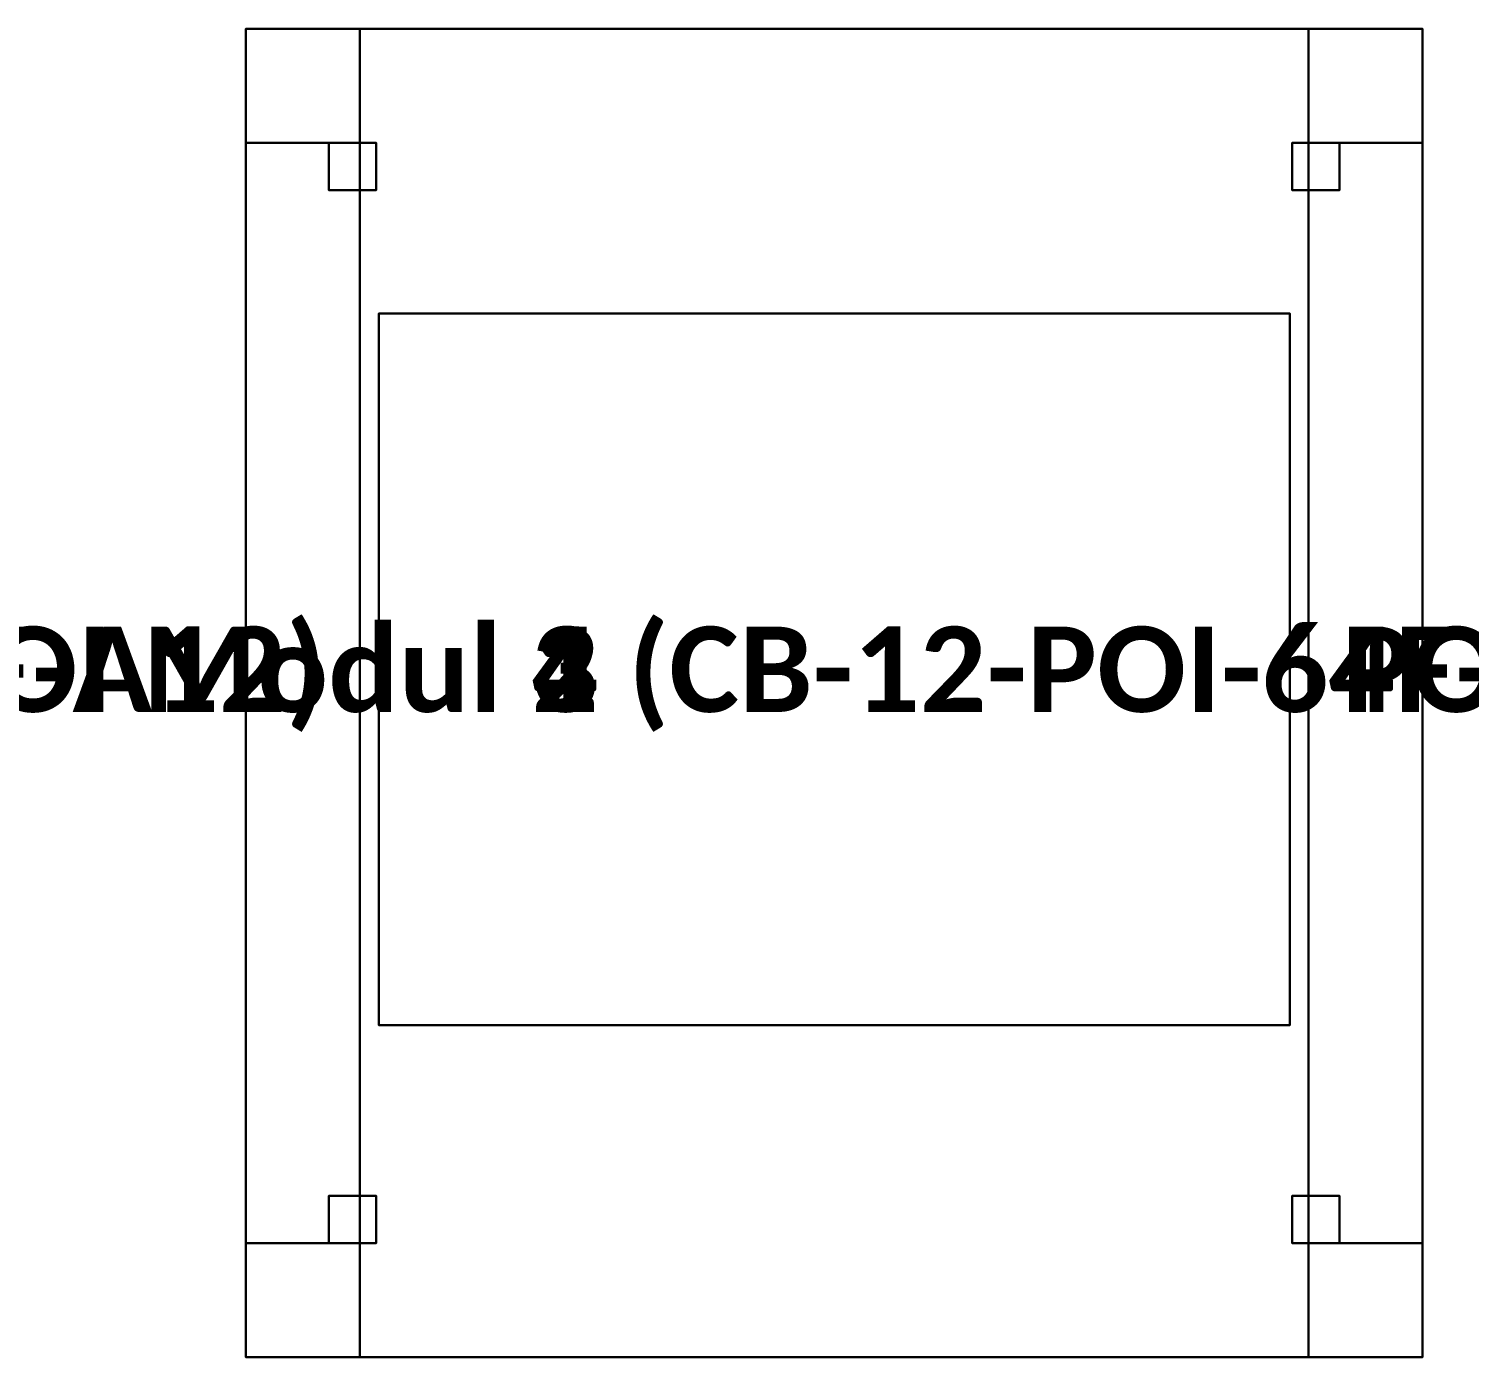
# Model space of a CAD drawing. Header units: metres. Extents: x -25 to 25, y -60.4 to 35.
# Drawn here: x -15.574 to -14.815, y -60.22 to -59.52 of the extents above; entities that cross this region are included whole.
import ezdxf
from ezdxf.enums import TextEntityAlignment as Align

# ---------------------------------------------------------------- set-up
doc = ezdxf.new("R2010")
doc.units = ezdxf.units.M
doc.layers.add('EKP_POI_MODULLERI', color=40, linetype='CONTINUOUS')
doc.layers.add('EKP_POI_TASIYICI_SASE', color=30, linetype='CONTINUOUS')
doc.styles.get("Standard").update_dxf_attribs({"font": 'calibrib.ttf'})

msp = doc.modelspace()

# ---------------------------------------------------------------- linework, layer by layer
at = {"layer": 'EKP_POI_MODULLERI'}
for p, q in [((-14.91, -59.67, 18.2795), (-15.39, -59.67, 18.2795)), ((-15.39, -59.67, 18.2795), (-15.39, -60.045, 18.2795)), ((-14.91, -59.67, 18.5435), (-15.39, -59.67, 18.5435)), ((-15.39, -59.67, 18.5435), (-15.39, -60.045, 18.5435)), ((-15.39, -59.67, 18.2795), (-15.39, -59.67, 18.5435)), ((-14.91, -59.67, 18.5945), (-15.39, -59.67, 18.5945)), ((-15.39, -59.67, 18.5945), (-15.39, -60.045, 18.5945)), ((-14.91, -59.67, 18.8585), (-15.39, -59.67, 18.8585)), ((-15.39, -59.67, 18.8585), (-15.39, -60.045, 18.8585)), ((-15.39, -59.67, 18.5945), (-15.39, -59.67, 18.8585)), ((-14.91, -59.67, 18.9095), (-15.39, -59.67, 18.9095)), ((-15.39, -59.67, 18.9095), (-15.39, -60.045, 18.9095)), ((-14.91, -59.67, 19.1735), (-15.39, -59.67, 19.1735)), ((-15.39, -59.67, 19.1735), (-15.39, -60.045, 19.1735)), ((-15.39, -59.67, 18.9095), (-15.39, -59.67, 19.1735)), ((-14.91, -59.67, 19.2245), (-15.39, -59.67, 19.2245)), ((-15.39, -59.67, 19.2245), (-15.39, -60.045, 19.2245)), ((-14.91, -59.67, 19.4885), (-15.39, -59.67, 19.4885)), ((-15.39, -59.67, 19.4885), (-15.39, -60.045, 19.4885)), ((-15.39, -59.67, 19.2245), (-15.39, -59.67, 19.4885)), ((-14.91, -60.045, 18.2795), (-14.91, -59.67, 18.2795)), ((-14.91, -60.045, 18.5435), (-14.91, -59.67, 18.5435)), ((-14.91, -59.67, 18.2795), (-14.91, -59.67, 18.5435)), ((-14.91, -60.045, 18.5945), (-14.91, -59.67, 18.5945)), ((-14.91, -60.045, 18.8585), (-14.91, -59.67, 18.8585)), ((-14.91, -59.67, 18.5945), (-14.91, -59.67, 18.8585)), ((-14.91, -60.045, 18.9095), (-14.91, -59.67, 18.9095)), ((-14.91, -60.045, 19.1735), (-14.91, -59.67, 19.1735)), ((-14.91, -59.67, 18.9095), (-14.91, -59.67, 19.1735)), ((-14.91, -60.045, 19.2245), (-14.91, -59.67, 19.2245)), ((-14.91, -60.045, 19.4885), (-14.91, -59.67, 19.4885)), ((-14.91, -59.67, 19.2245), (-14.91, -59.67, 19.4885)), ((-15.39, -60.045, 18.2795), (-14.91, -60.045, 18.2795)), ((-15.39, -60.045, 18.5435), (-14.91, -60.045, 18.5435)), ((-15.39, -60.045, 18.2795), (-15.39, -60.045, 18.5435)), ((-15.39, -60.045, 18.5945), (-14.91, -60.045, 18.5945)), ((-15.39, -60.045, 18.8585), (-14.91, -60.045, 18.8585)), ((-15.39, -60.045, 18.5945), (-15.39, -60.045, 18.8585)), ((-15.39, -60.045, 18.9095), (-14.91, -60.045, 18.9095)), ((-15.39, -60.045, 19.1735), (-14.91, -60.045, 19.1735)), ((-15.39, -60.045, 18.9095), (-15.39, -60.045, 19.1735)), ((-15.39, -60.045, 19.2245), (-14.91, -60.045, 19.2245)), ((-15.39, -60.045, 19.4885), (-14.91, -60.045, 19.4885)), ((-15.39, -60.045, 19.2245), (-15.39, -60.045, 19.4885)), ((-14.91, -60.045, 18.2795), (-14.91, -60.045, 18.5435)), ((-14.91, -60.045, 18.5945), (-14.91, -60.045, 18.8585)), ((-14.91, -60.045, 18.9095), (-14.91, -60.045, 19.1735)), ((-14.91, -60.045, 19.2245), (-14.91, -60.045, 19.4885))]:
    msp.add_line(p, q, dxfattribs=at)
for points in [[(-15.39, -60.045, 18.2795), (-14.91, -60.045, 18.2795), (-14.91, -59.67, 18.2795), (-15.39, -59.67, 18.2795)], [(-15.39, -60.045, 18.5435), (-14.91, -60.045, 18.5435), (-14.91, -59.67, 18.5435), (-15.39, -59.67, 18.5435)], [(-15.39, -59.67, 18.2795), (-14.91, -59.67, 18.2795), (-14.91, -59.67, 18.5435), (-15.39, -59.67, 18.5435)], [(-15.39, -60.045, 18.2795), (-15.39, -59.67, 18.2795), (-15.39, -59.67, 18.5435), (-15.39, -60.045, 18.5435)], [(-15.39, -60.045, 18.5945), (-14.91, -60.045, 18.5945), (-14.91, -59.67, 18.5945), (-15.39, -59.67, 18.5945)], [(-15.39, -60.045, 18.8585), (-14.91, -60.045, 18.8585), (-14.91, -59.67, 18.8585), (-15.39, -59.67, 18.8585)], [(-15.39, -59.67, 18.5945), (-14.91, -59.67, 18.5945), (-14.91, -59.67, 18.8585), (-15.39, -59.67, 18.8585)], [(-15.39, -60.045, 18.5945), (-15.39, -59.67, 18.5945), (-15.39, -59.67, 18.8585), (-15.39, -60.045, 18.8585)], [(-15.39, -60.045, 18.9095), (-14.91, -60.045, 18.9095), (-14.91, -59.67, 18.9095), (-15.39, -59.67, 18.9095)], [(-15.39, -60.045, 19.1735), (-14.91, -60.045, 19.1735), (-14.91, -59.67, 19.1735), (-15.39, -59.67, 19.1735)], [(-15.39, -59.67, 18.9095), (-14.91, -59.67, 18.9095), (-14.91, -59.67, 19.1735), (-15.39, -59.67, 19.1735)], [(-15.39, -60.045, 18.9095), (-15.39, -59.67, 18.9095), (-15.39, -59.67, 19.1735), (-15.39, -60.045, 19.1735)], [(-15.39, -60.045, 19.2245), (-14.91, -60.045, 19.2245), (-14.91, -59.67, 19.2245), (-15.39, -59.67, 19.2245)], [(-15.39, -60.045, 19.4885), (-14.91, -60.045, 19.4885), (-14.91, -59.67, 19.4885), (-15.39, -59.67, 19.4885)], [(-15.39, -59.67, 19.2245), (-14.91, -59.67, 19.2245), (-14.91, -59.67, 19.4885), (-15.39, -59.67, 19.4885)], [(-15.39, -60.045, 19.2245), (-15.39, -59.67, 19.2245), (-15.39, -59.67, 19.4885), (-15.39, -60.045, 19.4885)], [(-14.91, -60.045, 18.2795), (-14.91, -59.67, 18.2795), (-14.91, -59.67, 18.5435), (-14.91, -60.045, 18.5435)], [(-14.91, -60.045, 18.5945), (-14.91, -59.67, 18.5945), (-14.91, -59.67, 18.8585), (-14.91, -60.045, 18.8585)], [(-14.91, -60.045, 18.9095), (-14.91, -59.67, 18.9095), (-14.91, -59.67, 19.1735), (-14.91, -60.045, 19.1735)], [(-14.91, -60.045, 19.2245), (-14.91, -59.67, 19.2245), (-14.91, -59.67, 19.4885), (-14.91, -60.045, 19.4885)], [(-15.39, -60.045, 18.2795), (-14.91, -60.045, 18.2795), (-14.91, -60.045, 18.5435), (-15.39, -60.045, 18.5435)], [(-15.39, -60.045, 18.5945), (-14.91, -60.045, 18.5945), (-14.91, -60.045, 18.8585), (-15.39, -60.045, 18.8585)], [(-15.39, -60.045, 18.9095), (-14.91, -60.045, 18.9095), (-14.91, -60.045, 19.1735), (-15.39, -60.045, 19.1735)], [(-15.39, -60.045, 19.2245), (-14.91, -60.045, 19.2245), (-14.91, -60.045, 19.4885), (-15.39, -60.045, 19.4885)]]:
    msp.add_3dface(points, dxfattribs=at)
at = {"layer": 'EKP_POI_TASIYICI_SASE'}
for p, q in [((-14.84, -59.52, 18.121), (-15.46, -59.52, 18.121)), ((-15.46, -59.52, 18.121), (-15.46, -60.22, 18.121)), ((-14.84, -59.52, 18.221), (-15.46, -59.52, 18.221)), ((-15.46, -59.52, 18.221), (-15.46, -60.22, 18.221)), ((-15.46, -59.52, 18.121), (-15.46, -59.52, 18.221)), ((-15.4, -59.52, 18.221), (-15.46, -59.52, 18.221)), ((-15.46, -59.52, 18.221), (-15.46, -59.58, 18.221)), ((-15.4, -59.52, 19.541), (-15.46, -59.52, 19.541)), ((-15.46, -59.52, 19.541), (-15.46, -59.58, 19.541)), ((-15.46, -59.52, 18.221), (-15.46, -59.52, 19.541)), ((-14.84, -59.52, 19.541), (-15.46, -59.52, 19.541)), ((-15.46, -59.52, 19.541), (-15.46, -60.22, 19.541)), ((-14.84, -59.52, 19.601), (-15.46, -59.52, 19.601)), ((-15.46, -59.52, 19.601), (-15.46, -60.22, 19.601)), ((-15.46, -59.52, 19.541), (-15.46, -59.52, 19.601)), ((-15.4, -59.58, 18.221), (-15.4, -59.52, 18.221)), ((-15.4, -59.58, 19.541), (-15.4, -59.52, 19.541)), ((-15.4, -59.52, 18.221), (-15.4, -59.52, 19.541)), ((-14.84, -59.52, 18.221), (-14.9, -59.52, 18.221)), ((-14.9, -59.52, 18.221), (-14.9, -59.58, 18.221)), ((-14.84, -59.52, 19.541), (-14.9, -59.52, 19.541)), ((-14.9, -59.52, 19.541), (-14.9, -59.58, 19.541)), ((-14.9, -59.52, 18.221), (-14.9, -59.52, 19.541)), ((-14.84, -60.22, 18.121), (-14.84, -59.52, 18.121)), ((-14.84, -60.22, 18.221), (-14.84, -59.52, 18.221)), ((-14.84, -59.52, 18.121), (-14.84, -59.52, 18.221)), ((-14.84, -59.58, 18.221), (-14.84, -59.52, 18.221)), ((-14.84, -59.58, 19.541), (-14.84, -59.52, 19.541)), ((-14.84, -59.52, 18.221), (-14.84, -59.52, 19.541)), ((-14.84, -60.22, 19.541), (-14.84, -59.52, 19.541)), ((-14.84, -60.22, 19.601), (-14.84, -59.52, 19.601)), ((-14.84, -59.52, 19.541), (-14.84, -59.52, 19.601)), ((-15.46, -59.58, 18.221), (-15.4, -59.58, 18.221)), ((-15.46, -59.58, 19.541), (-15.4, -59.58, 19.541)), ((-15.46, -59.58, 18.221), (-15.46, -59.58, 19.541)), ((-15.4, -59.58, 18.261), (-15.46, -59.58, 18.261)), ((-15.46, -59.58, 18.261), (-15.46, -60.16, 18.261)), ((-15.4, -59.58, 18.301), (-15.46, -59.58, 18.301)), ((-15.46, -59.58, 18.301), (-15.46, -60.16, 18.301)), ((-15.46, -59.58, 18.261), (-15.46, -59.58, 18.301)), ((-15.4, -59.58, 18.861), (-15.46, -59.58, 18.861)), ((-15.46, -59.58, 18.861), (-15.46, -60.16, 18.861)), ((-15.4, -59.58, 18.901), (-15.46, -59.58, 18.901)), ((-15.46, -59.58, 18.901), (-15.46, -60.16, 18.901)), ((-15.46, -59.58, 18.861), (-15.46, -59.58, 18.901)), ((-15.4, -59.58, 19.481), (-15.46, -59.58, 19.481)), ((-15.46, -59.58, 19.481), (-15.46, -60.16, 19.481)), ((-15.4, -59.58, 19.521), (-15.46, -59.58, 19.521)), ((-15.46, -59.58, 19.521), (-15.46, -60.16, 19.521)), ((-15.46, -59.58, 19.481), (-15.46, -59.58, 19.521)), ((-15.3913, -59.58, 18.221), (-15.4163, -59.58, 18.221)), ((-15.4163, -59.58, 18.221), (-15.4163, -59.605, 18.221)), ((-15.3913, -59.58, 19.541), (-15.4163, -59.58, 19.541)), ((-15.4163, -59.58, 19.541), (-15.4163, -59.605, 19.541)), ((-15.4163, -59.58, 18.221), (-15.4163, -59.58, 19.541)), ((-15.4, -59.58, 18.221), (-15.4, -59.58, 19.541)), ((-15.4, -60.16, 18.261), (-15.4, -59.58, 18.261)), ((-15.4, -60.16, 18.301), (-15.4, -59.58, 18.301)), ((-15.4, -59.58, 18.261), (-15.4, -59.58, 18.301)), ((-15.4, -60.16, 18.861), (-15.4, -59.58, 18.861)), ((-15.4, -60.16, 18.901), (-15.4, -59.58, 18.901)), ((-15.4, -59.58, 18.861), (-15.4, -59.58, 18.901)), ((-15.4, -60.16, 19.481), (-15.4, -59.58, 19.481)), ((-15.4, -60.16, 19.521), (-15.4, -59.58, 19.521)), ((-15.4, -59.58, 19.481), (-15.4, -59.58, 19.521)), ((-15.3913, -59.605, 18.221), (-15.3913, -59.58, 18.221)), ((-15.3913, -59.605, 19.541), (-15.3913, -59.58, 19.541)), ((-15.3913, -59.58, 18.221), (-15.3913, -59.58, 19.541)), ((-14.8837, -59.58, 18.221), (-14.9087, -59.58, 18.221)), ((-14.9087, -59.58, 18.221), (-14.9087, -59.605, 18.221)), ((-14.8837, -59.58, 19.541), (-14.9087, -59.58, 19.541)), ((-14.9087, -59.58, 19.541), (-14.9087, -59.605, 19.541)), ((-14.9087, -59.58, 18.221), (-14.9087, -59.58, 19.541)), ((-14.9, -59.58, 18.221), (-14.84, -59.58, 18.221)), ((-14.9, -59.58, 19.541), (-14.84, -59.58, 19.541)), ((-14.9, -59.58, 18.221), (-14.9, -59.58, 19.541)), ((-14.84, -59.58, 18.261), (-14.9, -59.58, 18.261)), ((-14.9, -59.58, 18.261), (-14.9, -60.16, 18.261)), ((-14.84, -59.58, 18.301), (-14.9, -59.58, 18.301)), ((-14.9, -59.58, 18.301), (-14.9, -60.16, 18.301)), ((-14.9, -59.58, 18.261), (-14.9, -59.58, 18.301)), ((-14.84, -59.58, 18.861), (-14.9, -59.58, 18.861)), ((-14.9, -59.58, 18.861), (-14.9, -60.16, 18.861)), ((-14.84, -59.58, 18.901), (-14.9, -59.58, 18.901)), ((-14.9, -59.58, 18.901), (-14.9, -60.16, 18.901)), ((-14.9, -59.58, 18.861), (-14.9, -59.58, 18.901)), ((-14.84, -59.58, 19.481), (-14.9, -59.58, 19.481)), ((-14.9, -59.58, 19.481), (-14.9, -60.16, 19.481)), ((-14.84, -59.58, 19.521), (-14.9, -59.58, 19.521)), ((-14.9, -59.58, 19.521), (-14.9, -60.16, 19.521)), ((-14.9, -59.58, 19.481), (-14.9, -59.58, 19.521)), ((-14.8837, -59.605, 18.221), (-14.8837, -59.58, 18.221)), ((-14.8837, -59.605, 19.541), (-14.8837, -59.58, 19.541)), ((-14.8837, -59.58, 18.221), (-14.8837, -59.58, 19.541)), ((-14.84, -59.58, 18.221), (-14.84, -59.58, 19.541)), ((-14.84, -60.16, 18.261), (-14.84, -59.58, 18.261)), ((-14.84, -60.16, 18.301), (-14.84, -59.58, 18.301)), ((-14.84, -59.58, 18.261), (-14.84, -59.58, 18.301)), ((-14.84, -60.16, 18.861), (-14.84, -59.58, 18.861)), ((-14.84, -60.16, 18.901), (-14.84, -59.58, 18.901)), ((-14.84, -59.58, 18.861), (-14.84, -59.58, 18.901)), ((-14.84, -60.16, 19.481), (-14.84, -59.58, 19.481)), ((-14.84, -60.16, 19.521), (-14.84, -59.58, 19.521)), ((-14.84, -59.58, 19.481), (-14.84, -59.58, 19.521)), ((-15.4163, -59.605, 18.221), (-15.3913, -59.605, 18.221)), ((-15.4163, -59.605, 19.541), (-15.3913, -59.605, 19.541)), ((-15.4163, -59.605, 18.221), (-15.4163, -59.605, 19.541)), ((-15.3913, -59.605, 18.221), (-15.3913, -59.605, 19.541)), ((-14.9087, -59.605, 18.221), (-14.8837, -59.605, 18.221)), ((-14.9087, -59.605, 19.541), (-14.8837, -59.605, 19.541)), ((-14.9087, -59.605, 18.221), (-14.9087, -59.605, 19.541)), ((-14.8837, -59.605, 18.221), (-14.8837, -59.605, 19.541)), ((-15.3913, -60.135, 18.221), (-15.4163, -60.135, 18.221)), ((-15.4163, -60.135, 18.221), (-15.4163, -60.16, 18.221)), ((-15.3913, -60.135, 19.541), (-15.4163, -60.135, 19.541)), ((-15.4163, -60.135, 19.541), (-15.4163, -60.16, 19.541)), ((-15.4163, -60.135, 18.221), (-15.4163, -60.135, 19.541)), ((-15.3913, -60.16, 18.221), (-15.3913, -60.135, 18.221)), ((-15.3913, -60.16, 19.541), (-15.3913, -60.135, 19.541)), ((-15.3913, -60.135, 18.221), (-15.3913, -60.135, 19.541)), ((-14.8837, -60.135, 18.221), (-14.9087, -60.135, 18.221)), ((-14.9087, -60.135, 18.221), (-14.9087, -60.16, 18.221)), ((-14.8837, -60.135, 19.541), (-14.9087, -60.135, 19.541)), ((-14.9087, -60.135, 19.541), (-14.9087, -60.16, 19.541)), ((-14.9087, -60.135, 18.221), (-14.9087, -60.135, 19.541)), ((-14.8837, -60.16, 18.221), (-14.8837, -60.135, 18.221)), ((-14.8837, -60.16, 19.541), (-14.8837, -60.135, 19.541)), ((-14.8837, -60.135, 18.221), (-14.8837, -60.135, 19.541)), ((-15.4, -60.16, 18.221), (-15.46, -60.16, 18.221)), ((-15.46, -60.16, 18.221), (-15.46, -60.22, 18.221)), ((-15.4, -60.16, 19.541), (-15.46, -60.16, 19.541)), ((-15.46, -60.16, 19.541), (-15.46, -60.22, 19.541)), ((-15.46, -60.16, 18.221), (-15.46, -60.16, 19.541)), ((-15.46, -60.16, 18.261), (-15.4, -60.16, 18.261)), ((-15.46, -60.16, 18.301), (-15.4, -60.16, 18.301)), ((-15.46, -60.16, 18.261), (-15.46, -60.16, 18.301)), ((-15.46, -60.16, 18.861), (-15.4, -60.16, 18.861)), ((-15.46, -60.16, 18.901), (-15.4, -60.16, 18.901)), ((-15.46, -60.16, 18.861), (-15.46, -60.16, 18.901)), ((-15.46, -60.16, 19.481), (-15.4, -60.16, 19.481)), ((-15.46, -60.16, 19.521), (-15.4, -60.16, 19.521)), ((-15.46, -60.16, 19.481), (-15.46, -60.16, 19.521)), ((-15.4163, -60.16, 18.221), (-15.3913, -60.16, 18.221)), ((-15.4163, -60.16, 19.541), (-15.3913, -60.16, 19.541)), ((-15.4163, -60.16, 18.221), (-15.4163, -60.16, 19.541)), ((-15.4, -60.22, 18.221), (-15.4, -60.16, 18.221)), ((-15.4, -60.22, 19.541), (-15.4, -60.16, 19.541)), ((-15.4, -60.16, 18.221), (-15.4, -60.16, 19.541)), ((-15.4, -60.16, 18.261), (-15.4, -60.16, 18.301)), ((-15.4, -60.16, 18.861), (-15.4, -60.16, 18.901)), ((-15.4, -60.16, 19.481), (-15.4, -60.16, 19.521)), ((-15.3913, -60.16, 18.221), (-15.3913, -60.16, 19.541)), ((-14.9087, -60.16, 18.221), (-14.8837, -60.16, 18.221)), ((-14.9087, -60.16, 19.541), (-14.8837, -60.16, 19.541)), ((-14.9087, -60.16, 18.221), (-14.9087, -60.16, 19.541)), ((-14.84, -60.16, 18.221), (-14.9, -60.16, 18.221)), ((-14.9, -60.16, 18.221), (-14.9, -60.22, 18.221)), ((-14.84, -60.16, 19.541), (-14.9, -60.16, 19.541)), ((-14.9, -60.16, 19.541), (-14.9, -60.22, 19.541)), ((-14.9, -60.16, 18.221), (-14.9, -60.16, 19.541)), ((-14.9, -60.16, 18.261), (-14.84, -60.16, 18.261)), ((-14.9, -60.16, 18.301), (-14.84, -60.16, 18.301)), ((-14.9, -60.16, 18.261), (-14.9, -60.16, 18.301)), ((-14.9, -60.16, 18.861), (-14.84, -60.16, 18.861)), ((-14.9, -60.16, 18.901), (-14.84, -60.16, 18.901)), ((-14.9, -60.16, 18.861), (-14.9, -60.16, 18.901)), ((-14.9, -60.16, 19.481), (-14.84, -60.16, 19.481)), ((-14.9, -60.16, 19.521), (-14.84, -60.16, 19.521)), ((-14.9, -60.16, 19.481), (-14.9, -60.16, 19.521)), ((-14.8837, -60.16, 18.221), (-14.8837, -60.16, 19.541)), ((-14.84, -60.22, 18.221), (-14.84, -60.16, 18.221)), ((-14.84, -60.22, 19.541), (-14.84, -60.16, 19.541)), ((-14.84, -60.16, 18.221), (-14.84, -60.16, 19.541)), ((-14.84, -60.16, 18.261), (-14.84, -60.16, 18.301)), ((-14.84, -60.16, 18.861), (-14.84, -60.16, 18.901)), ((-14.84, -60.16, 19.481), (-14.84, -60.16, 19.521)), ((-15.46, -60.22, 18.121), (-14.84, -60.22, 18.121)), ((-15.46, -60.22, 18.221), (-14.84, -60.22, 18.221)), ((-15.46, -60.22, 18.121), (-15.46, -60.22, 18.221)), ((-15.46, -60.22, 18.221), (-15.4, -60.22, 18.221)), ((-15.46, -60.22, 19.541), (-15.4, -60.22, 19.541)), ((-15.46, -60.22, 18.221), (-15.46, -60.22, 19.541)), ((-15.46, -60.22, 19.541), (-14.84, -60.22, 19.541)), ((-15.46, -60.22, 19.601), (-14.84, -60.22, 19.601)), ((-15.46, -60.22, 19.541), (-15.46, -60.22, 19.601)), ((-15.4, -60.22, 18.221), (-15.4, -60.22, 19.541)), ((-14.9, -60.22, 18.221), (-14.84, -60.22, 18.221)), ((-14.9, -60.22, 19.541), (-14.84, -60.22, 19.541)), ((-14.9, -60.22, 18.221), (-14.9, -60.22, 19.541)), ((-14.84, -60.22, 18.121), (-14.84, -60.22, 18.221)), ((-14.84, -60.22, 18.221), (-14.84, -60.22, 19.541)), ((-14.84, -60.22, 19.541), (-14.84, -60.22, 19.601))]:
    msp.add_line(p, q, dxfattribs=at)
for points in [[(-15.46, -60.22, 18.121), (-14.84, -60.22, 18.121), (-14.84, -59.52, 18.121), (-15.46, -59.52, 18.121)], [(-15.46, -60.22, 18.221), (-14.84, -60.22, 18.221), (-14.84, -59.52, 18.221), (-15.46, -59.52, 18.221)], [(-15.46, -59.52, 18.121), (-14.84, -59.52, 18.121), (-14.84, -59.52, 18.221), (-15.46, -59.52, 18.221)], [(-15.46, -60.22, 18.121), (-15.46, -59.52, 18.121), (-15.46, -59.52, 18.221), (-15.46, -60.22, 18.221)], [(-15.46, -59.58, 18.221), (-15.4, -59.58, 18.221), (-15.4, -59.52, 18.221), (-15.46, -59.52, 18.221)], [(-15.46, -59.58, 19.541), (-15.4, -59.58, 19.541), (-15.4, -59.52, 19.541), (-15.46, -59.52, 19.541)], [(-15.46, -59.52, 18.221), (-15.4, -59.52, 18.221), (-15.4, -59.52, 19.541), (-15.46, -59.52, 19.541)], [(-15.46, -59.58, 18.221), (-15.46, -59.52, 18.221), (-15.46, -59.52, 19.541), (-15.46, -59.58, 19.541)], [(-15.46, -60.22, 19.541), (-14.84, -60.22, 19.541), (-14.84, -59.52, 19.541), (-15.46, -59.52, 19.541)], [(-15.46, -60.22, 19.601), (-14.84, -60.22, 19.601), (-14.84, -59.52, 19.601), (-15.46, -59.52, 19.601)], [(-15.46, -59.52, 19.541), (-14.84, -59.52, 19.541), (-14.84, -59.52, 19.601), (-15.46, -59.52, 19.601)], [(-15.46, -60.22, 19.541), (-15.46, -59.52, 19.541), (-15.46, -59.52, 19.601), (-15.46, -60.22, 19.601)], [(-15.4, -59.58, 18.221), (-15.4, -59.52, 18.221), (-15.4, -59.52, 19.541), (-15.4, -59.58, 19.541)], [(-14.9, -59.58, 18.221), (-14.84, -59.58, 18.221), (-14.84, -59.52, 18.221), (-14.9, -59.52, 18.221)], [(-14.9, -59.58, 19.541), (-14.84, -59.58, 19.541), (-14.84, -59.52, 19.541), (-14.9, -59.52, 19.541)], [(-14.9, -59.52, 18.221), (-14.84, -59.52, 18.221), (-14.84, -59.52, 19.541), (-14.9, -59.52, 19.541)], [(-14.9, -59.58, 18.221), (-14.9, -59.52, 18.221), (-14.9, -59.52, 19.541), (-14.9, -59.58, 19.541)], [(-14.84, -60.22, 18.121), (-14.84, -59.52, 18.121), (-14.84, -59.52, 18.221), (-14.84, -60.22, 18.221)], [(-14.84, -59.58, 18.221), (-14.84, -59.52, 18.221), (-14.84, -59.52, 19.541), (-14.84, -59.58, 19.541)], [(-14.84, -60.22, 19.541), (-14.84, -59.52, 19.541), (-14.84, -59.52, 19.601), (-14.84, -60.22, 19.601)], [(-15.46, -59.58, 18.221), (-15.4, -59.58, 18.221), (-15.4, -59.58, 19.541), (-15.46, -59.58, 19.541)], [(-15.46, -60.16, 18.261), (-15.4, -60.16, 18.261), (-15.4, -59.58, 18.261), (-15.46, -59.58, 18.261)], [(-15.46, -60.16, 18.301), (-15.4, -60.16, 18.301), (-15.4, -59.58, 18.301), (-15.46, -59.58, 18.301)], [(-15.46, -59.58, 18.261), (-15.4, -59.58, 18.261), (-15.4, -59.58, 18.301), (-15.46, -59.58, 18.301)], [(-15.46, -60.16, 18.261), (-15.46, -59.58, 18.261), (-15.46, -59.58, 18.301), (-15.46, -60.16, 18.301)], [(-15.46, -60.16, 18.861), (-15.4, -60.16, 18.861), (-15.4, -59.58, 18.861), (-15.46, -59.58, 18.861)], [(-15.46, -60.16, 18.901), (-15.4, -60.16, 18.901), (-15.4, -59.58, 18.901), (-15.46, -59.58, 18.901)], [(-15.46, -59.58, 18.861), (-15.4, -59.58, 18.861), (-15.4, -59.58, 18.901), (-15.46, -59.58, 18.901)], [(-15.46, -60.16, 18.861), (-15.46, -59.58, 18.861), (-15.46, -59.58, 18.901), (-15.46, -60.16, 18.901)], [(-15.46, -60.16, 19.481), (-15.4, -60.16, 19.481), (-15.4, -59.58, 19.481), (-15.46, -59.58, 19.481)], [(-15.46, -60.16, 19.521), (-15.4, -60.16, 19.521), (-15.4, -59.58, 19.521), (-15.46, -59.58, 19.521)], [(-15.46, -59.58, 19.481), (-15.4, -59.58, 19.481), (-15.4, -59.58, 19.521), (-15.46, -59.58, 19.521)], [(-15.46, -60.16, 19.481), (-15.46, -59.58, 19.481), (-15.46, -59.58, 19.521), (-15.46, -60.16, 19.521)], [(-15.4163, -59.605, 18.221), (-15.3913, -59.605, 18.221), (-15.3913, -59.58, 18.221), (-15.4163, -59.58, 18.221)], [(-15.4163, -59.605, 19.541), (-15.3913, -59.605, 19.541), (-15.3913, -59.58, 19.541), (-15.4163, -59.58, 19.541)], [(-15.4163, -59.58, 18.221), (-15.3913, -59.58, 18.221), (-15.3913, -59.58, 19.541), (-15.4163, -59.58, 19.541)], [(-15.4163, -59.605, 18.221), (-15.4163, -59.58, 18.221), (-15.4163, -59.58, 19.541), (-15.4163, -59.605, 19.541)], [(-15.4, -60.16, 18.261), (-15.4, -59.58, 18.261), (-15.4, -59.58, 18.301), (-15.4, -60.16, 18.301)], [(-15.4, -60.16, 18.861), (-15.4, -59.58, 18.861), (-15.4, -59.58, 18.901), (-15.4, -60.16, 18.901)], [(-15.4, -60.16, 19.481), (-15.4, -59.58, 19.481), (-15.4, -59.58, 19.521), (-15.4, -60.16, 19.521)], [(-15.3913, -59.605, 18.221), (-15.3913, -59.58, 18.221), (-15.3913, -59.58, 19.541), (-15.3913, -59.605, 19.541)], [(-14.9087, -59.605, 18.221), (-14.8837, -59.605, 18.221), (-14.8837, -59.58, 18.221), (-14.9087, -59.58, 18.221)], [(-14.9087, -59.605, 19.541), (-14.8837, -59.605, 19.541), (-14.8837, -59.58, 19.541), (-14.9087, -59.58, 19.541)], [(-14.9087, -59.58, 18.221), (-14.8837, -59.58, 18.221), (-14.8837, -59.58, 19.541), (-14.9087, -59.58, 19.541)], [(-14.9087, -59.605, 18.221), (-14.9087, -59.58, 18.221), (-14.9087, -59.58, 19.541), (-14.9087, -59.605, 19.541)], [(-14.9, -59.58, 18.221), (-14.84, -59.58, 18.221), (-14.84, -59.58, 19.541), (-14.9, -59.58, 19.541)], [(-14.9, -60.16, 18.261), (-14.84, -60.16, 18.261), (-14.84, -59.58, 18.261), (-14.9, -59.58, 18.261)], [(-14.9, -60.16, 18.301), (-14.84, -60.16, 18.301), (-14.84, -59.58, 18.301), (-14.9, -59.58, 18.301)], [(-14.9, -59.58, 18.261), (-14.84, -59.58, 18.261), (-14.84, -59.58, 18.301), (-14.9, -59.58, 18.301)], [(-14.9, -60.16, 18.261), (-14.9, -59.58, 18.261), (-14.9, -59.58, 18.301), (-14.9, -60.16, 18.301)], [(-14.9, -60.16, 18.861), (-14.84, -60.16, 18.861), (-14.84, -59.58, 18.861), (-14.9, -59.58, 18.861)], [(-14.9, -60.16, 18.901), (-14.84, -60.16, 18.901), (-14.84, -59.58, 18.901), (-14.9, -59.58, 18.901)], [(-14.9, -59.58, 18.861), (-14.84, -59.58, 18.861), (-14.84, -59.58, 18.901), (-14.9, -59.58, 18.901)], [(-14.9, -60.16, 18.861), (-14.9, -59.58, 18.861), (-14.9, -59.58, 18.901), (-14.9, -60.16, 18.901)], [(-14.9, -60.16, 19.481), (-14.84, -60.16, 19.481), (-14.84, -59.58, 19.481), (-14.9, -59.58, 19.481)], [(-14.9, -60.16, 19.521), (-14.84, -60.16, 19.521), (-14.84, -59.58, 19.521), (-14.9, -59.58, 19.521)], [(-14.9, -59.58, 19.481), (-14.84, -59.58, 19.481), (-14.84, -59.58, 19.521), (-14.9, -59.58, 19.521)], [(-14.9, -60.16, 19.481), (-14.9, -59.58, 19.481), (-14.9, -59.58, 19.521), (-14.9, -60.16, 19.521)], [(-14.8837, -59.605, 18.221), (-14.8837, -59.58, 18.221), (-14.8837, -59.58, 19.541), (-14.8837, -59.605, 19.541)], [(-14.84, -60.16, 18.261), (-14.84, -59.58, 18.261), (-14.84, -59.58, 18.301), (-14.84, -60.16, 18.301)], [(-14.84, -60.16, 18.861), (-14.84, -59.58, 18.861), (-14.84, -59.58, 18.901), (-14.84, -60.16, 18.901)], [(-14.84, -60.16, 19.481), (-14.84, -59.58, 19.481), (-14.84, -59.58, 19.521), (-14.84, -60.16, 19.521)], [(-15.4163, -59.605, 18.221), (-15.3913, -59.605, 18.221), (-15.3913, -59.605, 19.541), (-15.4163, -59.605, 19.541)], [(-14.9087, -59.605, 18.221), (-14.8837, -59.605, 18.221), (-14.8837, -59.605, 19.541), (-14.9087, -59.605, 19.541)], [(-15.4163, -60.16, 18.221), (-15.3913, -60.16, 18.221), (-15.3913, -60.135, 18.221), (-15.4163, -60.135, 18.221)], [(-15.4163, -60.16, 19.541), (-15.3913, -60.16, 19.541), (-15.3913, -60.135, 19.541), (-15.4163, -60.135, 19.541)], [(-15.4163, -60.135, 18.221), (-15.3913, -60.135, 18.221), (-15.3913, -60.135, 19.541), (-15.4163, -60.135, 19.541)], [(-15.4163, -60.16, 18.221), (-15.4163, -60.135, 18.221), (-15.4163, -60.135, 19.541), (-15.4163, -60.16, 19.541)], [(-15.3913, -60.16, 18.221), (-15.3913, -60.135, 18.221), (-15.3913, -60.135, 19.541), (-15.3913, -60.16, 19.541)], [(-14.9087, -60.16, 18.221), (-14.8837, -60.16, 18.221), (-14.8837, -60.135, 18.221), (-14.9087, -60.135, 18.221)], [(-14.9087, -60.16, 19.541), (-14.8837, -60.16, 19.541), (-14.8837, -60.135, 19.541), (-14.9087, -60.135, 19.541)], [(-14.9087, -60.135, 18.221), (-14.8837, -60.135, 18.221), (-14.8837, -60.135, 19.541), (-14.9087, -60.135, 19.541)], [(-14.9087, -60.16, 18.221), (-14.9087, -60.135, 18.221), (-14.9087, -60.135, 19.541), (-14.9087, -60.16, 19.541)], [(-14.8837, -60.16, 18.221), (-14.8837, -60.135, 18.221), (-14.8837, -60.135, 19.541), (-14.8837, -60.16, 19.541)], [(-15.46, -60.22, 18.221), (-15.4, -60.22, 18.221), (-15.4, -60.16, 18.221), (-15.46, -60.16, 18.221)], [(-15.46, -60.22, 19.541), (-15.4, -60.22, 19.541), (-15.4, -60.16, 19.541), (-15.46, -60.16, 19.541)], [(-15.46, -60.16, 18.221), (-15.4, -60.16, 18.221), (-15.4, -60.16, 19.541), (-15.46, -60.16, 19.541)], [(-15.46, -60.22, 18.221), (-15.46, -60.16, 18.221), (-15.46, -60.16, 19.541), (-15.46, -60.22, 19.541)], [(-15.46, -60.16, 18.261), (-15.4, -60.16, 18.261), (-15.4, -60.16, 18.301), (-15.46, -60.16, 18.301)], [(-15.46, -60.16, 18.861), (-15.4, -60.16, 18.861), (-15.4, -60.16, 18.901), (-15.46, -60.16, 18.901)], [(-15.46, -60.16, 19.481), (-15.4, -60.16, 19.481), (-15.4, -60.16, 19.521), (-15.46, -60.16, 19.521)], [(-15.4163, -60.16, 18.221), (-15.3913, -60.16, 18.221), (-15.3913, -60.16, 19.541), (-15.4163, -60.16, 19.541)], [(-15.4, -60.22, 18.221), (-15.4, -60.16, 18.221), (-15.4, -60.16, 19.541), (-15.4, -60.22, 19.541)], [(-14.9087, -60.16, 18.221), (-14.8837, -60.16, 18.221), (-14.8837, -60.16, 19.541), (-14.9087, -60.16, 19.541)], [(-14.9, -60.22, 18.221), (-14.84, -60.22, 18.221), (-14.84, -60.16, 18.221), (-14.9, -60.16, 18.221)], [(-14.9, -60.22, 19.541), (-14.84, -60.22, 19.541), (-14.84, -60.16, 19.541), (-14.9, -60.16, 19.541)], [(-14.9, -60.16, 18.221), (-14.84, -60.16, 18.221), (-14.84, -60.16, 19.541), (-14.9, -60.16, 19.541)], [(-14.9, -60.22, 18.221), (-14.9, -60.16, 18.221), (-14.9, -60.16, 19.541), (-14.9, -60.22, 19.541)], [(-14.9, -60.16, 18.261), (-14.84, -60.16, 18.261), (-14.84, -60.16, 18.301), (-14.9, -60.16, 18.301)], [(-14.9, -60.16, 18.861), (-14.84, -60.16, 18.861), (-14.84, -60.16, 18.901), (-14.9, -60.16, 18.901)], [(-14.9, -60.16, 19.481), (-14.84, -60.16, 19.481), (-14.84, -60.16, 19.521), (-14.9, -60.16, 19.521)], [(-14.84, -60.22, 18.221), (-14.84, -60.16, 18.221), (-14.84, -60.16, 19.541), (-14.84, -60.22, 19.541)], [(-15.46, -60.22, 18.121), (-14.84, -60.22, 18.121), (-14.84, -60.22, 18.221), (-15.46, -60.22, 18.221)], [(-15.46, -60.22, 18.221), (-15.4, -60.22, 18.221), (-15.4, -60.22, 19.541), (-15.46, -60.22, 19.541)], [(-15.46, -60.22, 19.541), (-14.84, -60.22, 19.541), (-14.84, -60.22, 19.601), (-15.46, -60.22, 19.601)], [(-14.9, -60.22, 18.221), (-14.84, -60.22, 18.221), (-14.84, -60.22, 19.541), (-14.9, -60.22, 19.541)]]:
    msp.add_3dface(points, dxfattribs=at)

# ---------------------------------------------------------------- texts
at = {"layer": 'EKP_POI_MODULLERI'}
for s, p in [('POI Modul 1 (CB-12-POI-64F-A12)', (-15.9, -59.8575)), ('POI Modul 2 (CB-12-POI-64F-A12)', (-15.9, -59.8575)), ('POI Modul 3 (CB-12-POI-64F-A12)', (-15.9, -59.8575)), ('POI Modul 4 (CB-12-POI-64F-A12)', (-15.9, -59.8575)), ('POI Modul 1 (CB-12-POI-64F-A12)', (-15.15, -59.8575)), ('POI Modul 2 (CB-12-POI-64F-A12)', (-15.15, -59.8575)), ('POI Modul 3 (CB-12-POI-64F-A12)', (-15.15, -59.8575)), ('POI Modul 4 (CB-12-POI-64F-A12)', (-15.15, -59.8575)), ('POI Modul 1 (CB-12-POI-64F-A12)', (-14.4, -59.8575)), ('POI Modul 2 (CB-12-POI-64F-A12)', (-14.4, -59.8575)), ('POI Modul 3 (CB-12-POI-64F-A12)', (-14.4, -59.8575)), ('POI Modul 4 (CB-12-POI-64F-A12)', (-14.4, -59.8575))]:
    msp.add_text(s, height=0.045, dxfattribs=at).set_placement(p, align=Align.MIDDLE_CENTER)

doc.saveas('drawing.dxf')
